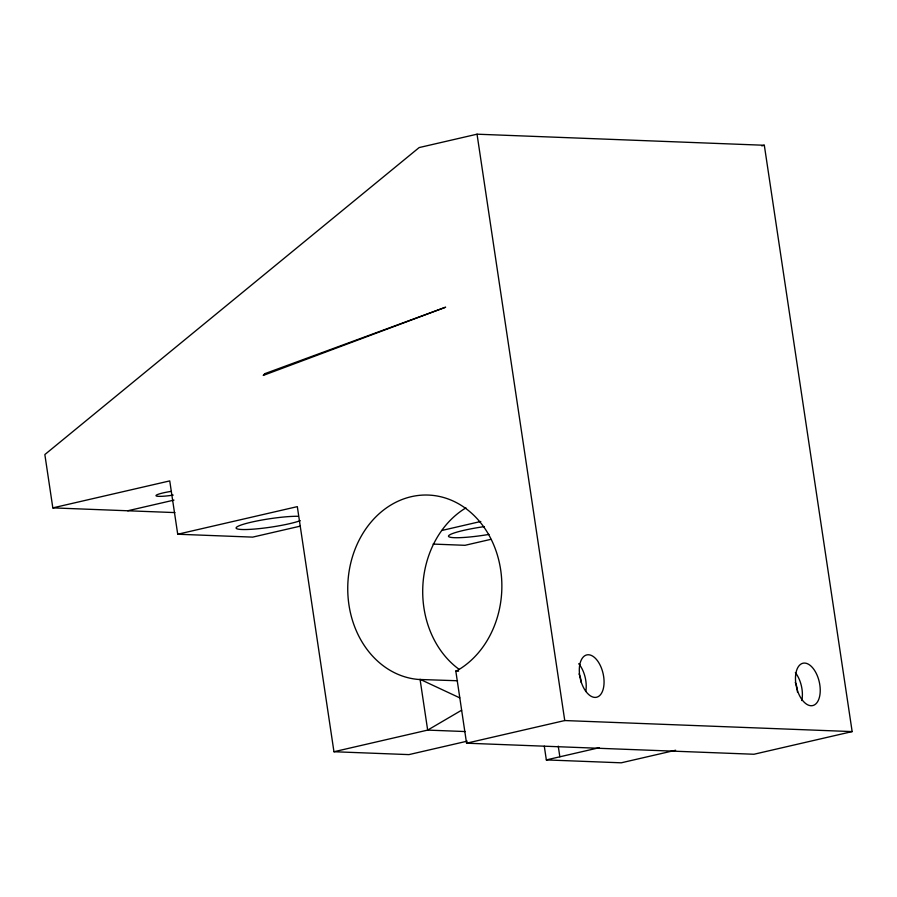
<?xml version="1.0" encoding="UTF-8"?>
<svg xmlns="http://www.w3.org/2000/svg" width="897" height="897" viewBox="0 0 897 897"><rect width="100%" height="100%" fill="white"/><g stroke="black" fill="none" stroke-linecap="round" stroke-linejoin="round"><path stroke-width="1.35" d="M461.63 710.211L427.667 730.102L333.953 751.731L297.322 506.637L177.718 534.231L169.746 480.904L52.822 507.881L44.85 454.555L419.146 147.568L477.036 134.191L764.322 145.269L852.15 731.593L753.962 754.254L466.563 743.198L455.811 671.057L457.526 670.373A92.346 77.041 -87.8 0 0 479.177 521.011A92.346 77.041 -87.8 0 0 354.887 549.682A92.346 77.041 -87.8 0 0 418.249 679.433L457.537 680.756M761.788 145.863L764.322 145.269M127.722 510.774L173.962 500.111M300.394 526.113L252.662 537.124L177.718 534.231M441.873 530.475L480.803 521.471M490.827 539.355L465.005 545.309L433.094 544.075M467.247 741.157L408.92 754.612L333.953 751.731M466.563 743.198L564.751 720.549L852.15 731.593M544.288 746.169L546.34 759.916L599.331 747.694M675.632 750.251L621.24 762.809L546.34 759.916M52.822 507.881L174.937 512.591M455.811 671.057L458.591 671.169M465.162 731.548L427.667 730.102L420.054 679.309L459.791 697.877M477.036 134.191L564.751 720.549M558.248 746.136L559.84 756.799M173.188 495.099A16.292 1.985 -8.5 0 1 156.022 495.761A16.292 1.985 -8.5 0 1 171.024 491.41M459.062 669.297A92.346 77.041 -87.8 0 1 422.801 586.829A92.346 77.041 -87.8 0 1 465.924 507.87M489.011 534.41A34.77 4.238 -8.5 0 1 448.578 536.44A34.77 4.238 -8.5 0 1 484.436 526.595M300.26 520.686A34.77 4.238 -8.5 0 1 249.501 529.398A34.77 4.238 -8.5 0 1 246.294 523.433A34.77 4.238 -8.5 0 1 297.882 516.291M795.269 682.37A13.04 7.008 77 0 1 797.444 692.114M795.359 672.615A21.73 11.683 77 0 1 801.783 700.546M578.722 663.724A21.73 11.683 77 0 1 585.763 691.486M579.036 673.916A13.04 7.008 77 0 1 581.234 682.55M264.772 373.69L263.247 375.428L445.641 307.2L264.772 373.69M795.549 676.069A21.73 11.683 77 0 0 812.727 705.58A21.73 11.683 77 0 0 815.283 671.573A21.73 11.683 77 0 0 795.549 676.069M579.754 664.812A21.73 11.683 77 0 0 594.733 697.406A21.73 11.683 77 0 0 600.553 666.034A21.73 11.683 77 0 0 579.754 664.812"/></g></svg>
